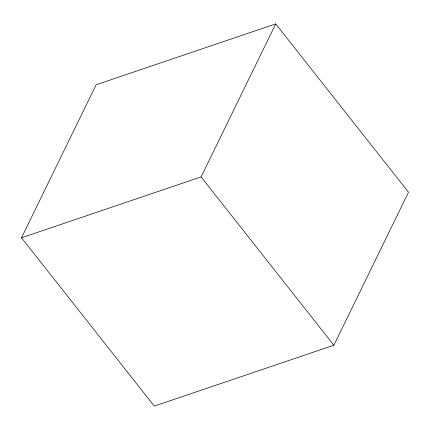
<?xml version="1.0" encoding="UTF-8"?>
<svg xmlns="http://www.w3.org/2000/svg" width="430" height="430" viewBox="0 0 430 430"><rect width="100%" height="100%" fill="white"/><g stroke="black" fill="none" stroke-linecap="round" stroke-linejoin="round"><path stroke-width="0.64" d="M21.5 237.779L96.132 84.764L275.721 23.897L408.5 192.221L333.868 345.236L154.279 406.103L21.5 237.779L201.089 176.913L275.721 23.897M201.089 176.913L333.868 345.236"/></g></svg>
